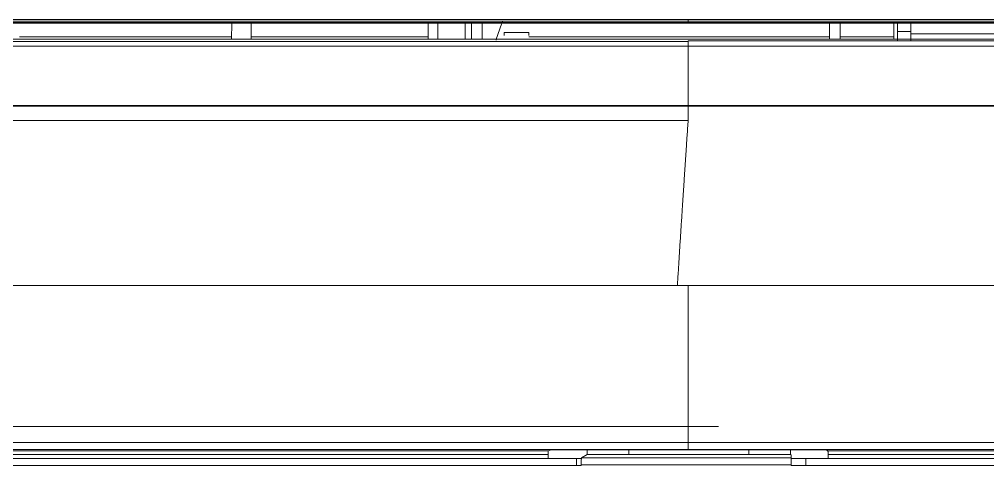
# Model space of a CAD drawing. Header units: millimetres. Extents: x 70151 to 230897, y 35202 to 113211.
# Drawn here: x 178561.9 to 178696.6, y 69091.2 to 69153.3 of the extents above; entities that cross this region are included whole.
import ezdxf

# ---------------------------------------------------------------- set-up
doc = ezdxf.new("R2010")
doc.units = ezdxf.units.MM
doc.header["$LTSCALE"] = 50
doc.layers.add('2-con', color=2, linetype='Continuous')
doc.layers.add('mark-B', color=2, linetype='Continuous', lineweight=20)

# ---------------------------------------------------------------- blocks, each defined once
blk = doc.blocks.new('무풍1WAY 대형')
at = {"layer": 'mark-B'}
for p, q in [((-14.31, -332.81), (-14.31, -331.8)), ((-14.31, -331.8), (14.91, -331.8)), ((-19.43, -333.78), (-231.49, -333.78)), ((-231.46, -333.28), (-19.45, -333.28)), ((-19.09, -333.89), (19.12, -333.89)), ((14.83, -332.81), (-14.31, -332.81)), ((-14.31, -332.81), (-14.31, -333.22)), ((-14.25, -333.26), (-14.31, -333.22)), ((-14.25, -333.26), (-14.25, -333.89)), ((-14.25, -333.26), (-8.42, -333.26)), ((-8.42, -333.26), (-8.42, -333.89)), ((-8.42, -333.26), (8.25, -333.26)), ((0.01, -334.91), (0.01, -333.94)), ((8.25, -333.89), (8.25, -333.26)), ((8.25, -333.26), (14.07, -333.26)), ((14.07, -333.26), (14.83, -332.81)), ((14.07, -333.26), (14.07, -333.89)), ((231.52, -333.78), (19.46, -333.78)), ((19.49, -333.28), (231.5, -333.28)), ((386.08, -337.15), (-4.23, -337.15)), ((-539.75, -391.08), (539.72, -391.08)), ((-30.97, -391.81), (-74.55, -391.81)), ((-28.61, -391.08), (-28.61, -393.33)), ((-28.61, -391.43), (-21.14, -391.43)), ((-28.61, -391.43), (-21.14, -391.43)), ((-21.14, -391.08), (-21.14, -393.33)), ((-19.65, -393.33), (-19.65, -391.08)), ((-19.65, -391.43), (22.16, -391.43)), ((-19.65, -391.43), (22.16, -391.43)), ((22.16, -391.59), (22.16, -392)), ((22.16, -391.59), (22.16, -392)), ((25.59, -391.59), (25.59, -392)), ((25.59, -391.59), (25.59, -392)), ((28.65, -391.08), (28.65, -393.33)), ((30.15, -393.33), (30.15, -391.08)), ((31.04, -391.08), (31.04, -393.33)), ((34.84, -391.08), (34.84, -393.33)), ((36.17, -393.33), (36.17, -391.08)), ((36.17, -391.43), (60.77, -391.43)), ((36.17, -391.43), (60.77, -391.43)), ((60.78, -393.33), (60.77, -391.08)), ((63.49, -393.33), (63.5, -391.08)), ((63.5, -391.43), (93.03, -391.43)), ((63.5, -391.43), (93.03, -391.43)), ((-29.11, -392.13), (-30.97, -392.13)), ((22.16, -392), (25.59, -392)), ((22.16, -392), (25.59, -392)), ((0.01, -393.41), (0.01, -393.33)), ((0.01, -393.84), (0.01, -393.57))]:
    blk.add_line(p, q, dxfattribs=at)
for centre, major_axis, ratio, start_param, end_param in [((14.82, -331.81), (0, -0.996), 0.087489, 0.05236, 1.587424), ((-30.79, -409.24), (0, -26.89), 0.008727, 3.957163, 4.007011), ((-30.79, -409.24), (0, -26.39), 0.008727, 3.939688, 4.007011), ((-29.46, -409.24), (0, -26.39), 0.017455, 2.276174, 2.343497)]:
    blk.add_ellipse(centre, major_axis=major_axis, ratio=ratio, start_param=start_param, end_param=end_param, dxfattribs=at)
for points, degree, knots in [([(-106.59, -331.71), (-105.92, -331.71), (-105.26, -331.71), (-101.94, -331.71), (-99.28, -331.71), (-86.01, -331.71), (-75.38, -331.71), (-48.62, -331.71), (-32.48, -331.71), (-16.34, -331.71)], 3, [0, 0, 0, 0, 0.022069, 0.022069, 0.110345, 0.110345, 0.46345, 0.46345, 1, 1, 1, 1]), ([(-16.34, -332.72), (-16.34, -332.72), (-16.34, -332.72), (-16.34, -332.7), (-16.34, -332.68), (-16.34, -332.63), (-16.34, -332.6), (-16.34, -332.53), (-16.34, -332.48), (-16.34, -332.39), (-16.34, -332.34), (-16.34, -332.23), (-16.34, -332.17), (-16.34, -332.04), (-16.34, -331.98), (-16.34, -331.84), (-16.34, -331.78), (-16.34, -331.71)], 3, [0, 0, 0, 0, 0.125, 0.125, 0.25, 0.25, 0.375, 0.375, 0.5, 0.5, 0.625, 0.625, 0.75, 0.75, 0.875, 0.875, 1, 1, 1, 1]), ([(-14.31, -332.72), (-14.31, -332.72), (-14.31, -332.72), (-14.31, -332.7), (-14.31, -332.68), (-14.31, -332.63), (-14.31, -332.6), (-14.31, -332.53), (-14.31, -332.48), (-14.31, -332.39), (-14.31, -332.34), (-14.31, -332.23), (-14.31, -332.17), (-14.31, -332.04), (-14.31, -331.98), (-14.31, -331.84), (-14.31, -331.78), (-14.31, -331.71)], 3, [0, 0, 0, 0, 0.125, 0.125, 0.25, 0.25, 0.375, 0.375, 0.5, 0.5, 0.625, 0.625, 0.75, 0.75, 0.875, 0.875, 1, 1, 1, 1]), ([(15.53, -331.71), (15.53, -331.78), (15.53, -331.84), (15.53, -331.98), (15.53, -332.04), (15.53, -332.17), (15.53, -332.23), (15.53, -332.34), (15.53, -332.39), (15.53, -332.48), (15.53, -332.53), (15.53, -332.6), (15.53, -332.63), (15.53, -332.68), (15.53, -332.7), (15.53, -332.72), (15.53, -332.72), (15.53, -332.72)], 3, [0, 0, 0, 0, 0.125, 0.125, 0.25, 0.25, 0.375, 0.375, 0.5, 0.5, 0.625, 0.625, 0.75, 0.75, 0.875, 0.875, 1, 1, 1, 1]), ([(15.53, -331.71), (16.19, -331.71), (16.86, -331.71), (20.18, -331.71), (22.83, -331.71), (36.11, -331.71), (46.73, -331.71), (89.07, -331.71), (120.78, -331.71), (152.49, -331.71)], 3, [0, 0, 0, 0, 0.014542, 0.014542, 0.072708, 0.072708, 0.305376, 0.305376, 1, 1, 1, 1]), ([(-552.04, -333.94), (-546.29, -333.94), (-540.54, -333.94), (-529.04, -333.94), (-523.29, -333.94), (-506.03, -333.94), (-494.53, -333.94), (-460.03, -333.94), (-437.03, -333.94), (-368.02, -333.94), (-322.02, -333.94), (-184, -333.94), (-92, -333.94), (0.01, -333.94)], 3, [0, 0, 0, 0, 0.03125, 0.03125, 0.0625, 0.0625, 0.125, 0.125, 0.25, 0.25, 0.5, 0.5, 1, 1, 1, 1]), ([(-16.34, -332.72), (-31.05, -332.72), (-45.77, -332.72), (-62.59, -332.72), (-64.7, -332.72), (-80.07, -332.72), (-93.33, -332.72), (-106.59, -332.72)], 3, [0, 0, 0, 0, 0.489144, 0.489144, 0.559223, 0.559223, 1, 1, 1, 1]), ([(-19.45, -333.28), (-19.45, -333.31), (-19.45, -333.34), (-19.45, -333.39), (-19.45, -333.41), (-19.45, -333.44), (-19.45, -333.45), (-19.45, -333.5), (-19.45, -333.53), (-19.45, -333.57), (-19.45, -333.58), (-19.45, -333.61), (-19.45, -333.62), (-19.44, -333.65), (-19.44, -333.67), (-19.44, -333.7), (-19.44, -333.71), (-19.44, -333.72), (-19.44, -333.74), (-19.44, -333.75), (-19.43, -333.76), (-19.43, -333.76), (-19.43, -333.77), (-19.43, -333.78), (-19.43, -333.78)], 3, [0, 0, 0, 0, 0.125, 0.125, 0.1875, 0.1875, 0.25, 0.25, 0.375, 0.375, 0.4375, 0.4375, 0.5, 0.5, 0.625, 0.625, 0.6875, 0.6875, 0.75, 0.8125, 0.8125, 0.875, 0.875, 1, 1, 1, 1]), ([(-19.43, -333.78), (-19.39, -333.79), (-19.35, -333.8), (-19.24, -333.84), (-19.16, -333.87), (-19.09, -333.89)], 3, [0, 0, 0, 0, 0.334184, 0.334184, 1, 1, 1, 1]), ([(0.01, -333.94), (91.98, -333.94), (183.95, -333.94), (321.9, -333.94), (367.88, -333.94), (436.86, -333.94), (459.85, -333.94), (494.34, -333.94), (505.83, -333.94), (523.08, -333.94), (528.83, -333.94), (540.32, -333.94), (546.07, -333.94), (551.82, -333.94)], 3, [0, 0, 0, 0, 0.5, 0.5, 0.75, 0.75, 0.875, 0.875, 0.9375, 0.9375, 0.96875, 0.96875, 1, 1, 1, 1]), ([(19.46, -333.78), (19.47, -333.78), (19.47, -333.77), (19.47, -333.76), (19.47, -333.76), (19.47, -333.75), (19.47, -333.74), (19.48, -333.72), (19.48, -333.71), (19.48, -333.68), (19.48, -333.67), (19.48, -333.65), (19.48, -333.64), (19.48, -333.61), (19.48, -333.58), (19.49, -333.54), (19.49, -333.53), (19.49, -333.5), (19.49, -333.47), (19.49, -333.44), (19.49, -333.41), (19.49, -333.39), (19.49, -333.34), (19.49, -333.31), (19.49, -333.28)], 3, [0, 0, 0, 0, 0.125, 0.125, 0.1875, 0.1875, 0.25, 0.25, 0.375, 0.375, 0.4375, 0.4375, 0.5, 0.5, 0.625, 0.625, 0.6875, 0.6875, 0.75, 0.8125, 0.8125, 0.875, 0.875, 1, 1, 1, 1]), ([(0.01, -334.91), (-92, -334.91), (-184, -334.91), (-322.02, -334.91), (-368.02, -334.91), (-437.03, -334.91), (-460.03, -334.91), (-494.53, -334.91), (-506.03, -334.91), (-523.29, -334.91), (-529.04, -334.91), (-540.54, -334.91), (-546.29, -334.91), (-552.04, -334.91)], 3, [0, 0, 0, 0, 0.5, 0.5, 0.75, 0.75, 0.875, 0.875, 0.9375, 0.9375, 0.96875, 0.96875, 1, 1, 1, 1]), ([(551.82, -334.91), (546.07, -334.91), (540.32, -334.91), (528.83, -334.91), (523.08, -334.91), (505.83, -334.91), (494.34, -334.91), (459.85, -334.91), (436.86, -334.91), (367.88, -334.91), (321.9, -334.91), (183.95, -334.91), (91.98, -334.91), (0.01, -334.91)], 3, [0, 0, 0, 0, 0.03125, 0.03125, 0.0625, 0.0625, 0.125, 0.125, 0.25, 0.25, 0.5, 0.5, 1, 1, 1, 1]), ([(0.01, -334.91), (0.01, -335.82), (0.01, -336.74), (0.01, -338.56), (0.01, -339.47), (0.01, -342.21), (0.01, -344.03), (0.01, -347.67), (0.01, -349.5), (0.01, -353.14), (0.01, -354.96), (0.01, -356.78)], 3, [0, 0, 0, 0, 0.125, 0.125, 0.25, 0.25, 0.5, 0.5, 0.75, 0.75, 1, 1, 1, 1]), ([(-106.54, -356.78), (-88.78, -356.78), (-53.27, -356.78), (-17.75, -356.78), (0.01, -356.78)], 3, [0, 0, 0, 0, 0.5, 1, 1, 1, 1]), ([(0.01, -379.74), (0.02, -379.56), (0.05, -379.2), (0.09, -378.65), (0.12, -378.1), (0.16, -377.56), (0.2, -377.01), (0.23, -376.46), (0.27, -375.92), (0.3, -375.37), (0.34, -374.82), (0.38, -374.28), (0.41, -373.73), (0.45, -373.18), (0.49, -372.64), (0.52, -372.09), (0.56, -371.54), (0.59, -371), (0.63, -370.45), (0.67, -369.9), (0.7, -369.36), (0.74, -368.81), (0.78, -368.1), (0.84, -367.22), (0.91, -366.17), (0.98, -365.13), (1.04, -364.09), (1.11, -363.04), (1.18, -362), (1.24, -360.95), (1.31, -359.91), (1.37, -358.86), (1.44, -357.82), (1.48, -357.12), (1.51, -356.78)], 3, [0, 0, 0, 0, 0.023819, 0.047637, 0.071455, 0.095273, 0.11909, 0.142907, 0.166724, 0.190541, 0.214357, 0.238173, 0.261989, 0.285804, 0.309619, 0.333434, 0.357248, 0.381062, 0.404876, 0.42869, 0.452503, 0.476315, 0.500128, 0.545577, 0.591025, 0.636471, 0.681916, 0.727361, 0.772803, 0.818245, 0.863686, 0.909125, 0.954563, 1, 1, 1, 1]), ([(1.51, -356.78), (7.54, -356.78), (13.58, -356.78), (48.6, -356.78), (77.59, -356.78), (128.39, -356.78), (150.2, -356.78), (172.02, -356.78)], 3, [0, 0, 0, 0, 0.106243, 0.106243, 0.616148, 0.616148, 1, 1, 1, 1]), ([(0.01, -379.74), (0.01, -379.91), (0.01, -380.24), (0.01, -380.74), (0.01, -381.24), (0.01, -381.58), (0.01, -381.75)], 3, [0, 0, 0, 0, 0.249725, 0.499634, 0.749725, 1, 1, 1, 1]), ([(-532.79, -381.75), (-443.99, -381.75), (-355.19, -381.75), (-177.59, -381.75), (-88.79, -381.75), (0.01, -381.75)], 3, [0, 0, 0, 0, 0.5, 0.5, 1, 1, 1, 1]), ([(0.01, -381.87), (-6.58, -381.87), (-13.17, -381.87), (-46.11, -381.87), (-72.47, -381.87), (-151.54, -381.87), (-204.26, -381.87), (-303.14, -381.87), (-349.3, -381.87), (-402.09, -381.87), (-408.72, -381.87), (-441.72, -381.87), (-468.08, -381.87), (-507.23, -381.87), (-520.01, -381.87), (-532.79, -381.87)], 3, [0, 0, 0, 0, 0.037102, 0.037102, 0.18551, 0.18551, 0.482327, 0.482327, 0.74225, 0.74225, 0.77959, 0.77959, 0.928027, 0.928027, 1, 1, 1, 1]), ([(0.01, -381.75), (0.68, -381.75), (1.34, -381.75), (4.66, -381.75), (7.32, -381.75), (20.59, -381.75), (31.22, -381.75), (84.33, -381.75), (126.82, -381.75), (290.84, -381.75), (412.36, -381.75), (533.89, -381.75)], 3, [0, 0, 0, 0, 0.003731, 0.003731, 0.018653, 0.018653, 0.078343, 0.078343, 0.317102, 0.317102, 1, 1, 1, 1]), ([(533.89, -381.87), (527.37, -381.87), (520.84, -381.87), (488.22, -381.87), (462.13, -381.87), (383.84, -381.87), (331.64, -381.87), (186.3, -381.87), (93.16, -381.87), (0.01, -381.87)], 3, [0, 0, 0, 0, 0.036661, 0.036661, 0.183304, 0.183304, 0.47659, 0.47659, 1, 1, 1, 1]), ([(-533.95, -390.09), (-533.29, -390.09), (-532.62, -390.09), (-529.3, -390.09), (-526.65, -390.09), (-513.37, -390.09), (-502.75, -390.09), (-449.63, -390.09), (-407.15, -390.09), (-303.88, -390.09), (-243.1, -390.09), (-174.31, -390.09), (-166.3, -390.09), (-131.92, -390.09), (-105.56, -390.09), (-52.79, -390.09), (-26.39, -390.09), (0.01, -390.09)], 3, [0, 0, 0, 0, 0.00373, 0.00373, 0.01865, 0.01865, 0.07833, 0.07833, 0.317053, 0.317053, 0.658526, 0.658526, 0.703548, 0.703548, 0.851663, 0.851663, 1, 1, 1, 1]), ([(0.01, -390.77), (0.01, -390.8), (0.01, -390.82), (0.01, -390.85), (0.01, -390.85), (0.01, -390.85), (0.01, -390.84), (0.01, -390.8), (0.01, -390.78), (0.01, -390.71), (0.01, -390.67), (0.01, -390.58), (0.01, -390.53), (0.01, -390.42), (0.01, -390.35), (0.01, -390.22), (0.01, -390.16), (0.01, -390.09)], 3, [0, 0, 0, 0, 0.125, 0.125, 0.25, 0.25, 0.375, 0.375, 0.5, 0.5, 0.625, 0.625, 0.75, 0.75, 0.875, 0.875, 1, 1, 1, 1]), ([(0.01, -390.09), (88.99, -390.09), (177.97, -390.09), (311.44, -390.09), (355.93, -390.09), (422.67, -390.09), (444.91, -390.09), (478.28, -390.09), (489.4, -390.09), (506.09, -390.09), (511.65, -390.09), (522.77, -390.09), (528.33, -390.09), (533.89, -390.09)], 3, [0, 0, 0, 0, 0.5, 0.5, 0.75, 0.75, 0.875, 0.875, 0.9375, 0.9375, 0.96875, 0.96875, 1, 1, 1, 1]), ([(-30.98, -393.42), (-30.98, -393.42), (-30.98, -393.4), (-30.98, -393.37), (-30.98, -393.35), (-30.98, -393.32), (-30.98, -393.3), (-30.98, -393.27), (-30.98, -393.25), (-30.98, -393.22), (-30.98, -393.19), (-30.98, -393.17), (-30.98, -393.14), (-30.98, -393.12), (-30.98, -393.09), (-30.98, -393.07), (-30.98, -393.04), (-30.98, -393.01), (-30.98, -392.99), (-30.98, -392.96), (-30.98, -392.94), (-30.98, -392.91), (-30.98, -392.89), (-30.98, -392.86), (-30.98, -392.84), (-30.98, -392.81), (-30.98, -392.78), (-30.98, -392.76), (-30.98, -392.73), (-30.98, -392.71), (-30.98, -392.68), (-30.98, -392.66), (-30.98, -392.63), (-30.98, -392.61), (-30.98, -392.58), (-30.98, -392.56), (-30.98, -392.53), (-30.98, -392.51), (-30.98, -392.48), (-30.98, -392.46), (-30.98, -392.43), (-30.98, -392.41), (-30.98, -392.38), (-30.98, -392.36), (-30.98, -392.34), (-30.98, -392.31), (-30.97, -392.29), (-30.97, -392.26), (-30.97, -392.24), (-30.97, -392.22), (-30.97, -392.19), (-30.97, -392.17), (-30.97, -392.15), (-30.97, -392.12), (-30.97, -392.1), (-30.97, -392.08), (-30.97, -392.05), (-30.97, -392.03), (-30.97, -392.01), (-30.97, -391.98), (-30.97, -391.96), (-30.97, -391.94), (-30.97, -391.92), (-30.97, -391.9), (-30.97, -391.87), (-30.97, -391.85), (-30.97, -391.83), (-30.97, -391.82), (-30.97, -391.81)], 3, [0, 0, 0, 0, 0.014501, 0.029021, 0.043562, 0.058123, 0.072704, 0.087305, 0.101926, 0.116567, 0.131227, 0.145908, 0.160609, 0.17533, 0.190071, 0.204832, 0.219613, 0.234414, 0.249236, 0.264077, 0.278938, 0.293819, 0.30872, 0.323641, 0.338583, 0.353544, 0.368525, 0.383526, 0.398548, 0.413589, 0.428651, 0.443732, 0.458833, 0.473955, 0.489096, 0.504258, 0.519439, 0.534641, 0.549862, 0.565104, 0.580366, 0.595647, 0.610949, 0.626271, 0.641613, 0.656974, 0.672356, 0.687758, 0.70318, 0.718622, 0.734084, 0.749565, 0.765067, 0.780589, 0.796131, 0.811693, 0.827275, 0.842878, 0.8585, 0.874142, 0.889804, 0.905486, 0.921188, 0.936911, 0.952653, 0.968415, 0.984198, 1, 1, 1, 1]), ([(533.89, -390.77), (528.33, -390.77), (522.77, -390.77), (511.65, -390.77), (506.09, -390.77), (489.4, -390.77), (456.03, -390.77), (378.18, -390.77), (311.44, -390.77), (177.97, -390.77), (88.99, -390.77), (0.01, -390.77)], 3, [0, 0, 0, 0, 0.03125, 0.03125, 0.0625, 0.0625, 0.125, 0.25, 0.5, 0.5, 1, 1, 1, 1]), ([(25.81, -393.51), (25.88, -393.35), (26.24, -392.52), (26.53, -391.65), (26.72, -390.93)], 3, [0, 0, 0, 0, 0.184016, 1, 1, 1, 1]), ([(-30.97, -393.42), (-30.97, -393.07), (-30.97, -392.57), (-30.97, -392.27), (-30.97, -392.13)], 2, [0, 0, 0, 0.5, 0.75, 1, 1, 1]), ([(-29.1, -393.42), (-29.1, -393.42), (-29.1, -393.4), (-29.1, -393.38), (-29.1, -393.35), (-29.1, -393.33), (-29.1, -393.31), (-29.1, -393.28), (-29.1, -393.26), (-29.1, -393.24), (-29.1, -393.21), (-29.1, -393.19), (-29.1, -393.17), (-29.1, -393.14), (-29.1, -393.12), (-29.1, -393.1), (-29.1, -393.07), (-29.1, -393.05), (-29.1, -393.03), (-29.1, -393), (-29.1, -392.98), (-29.1, -392.96), (-29.1, -392.93), (-29.1, -392.91), (-29.1, -392.89), (-29.1, -392.87), (-29.1, -392.84), (-29.1, -392.82), (-29.1, -392.8), (-29.1, -392.77), (-29.1, -392.75), (-29.1, -392.73), (-29.1, -392.71), (-29.1, -392.68), (-29.1, -392.66), (-29.1, -392.64), (-29.1, -392.62), (-29.1, -392.59), (-29.1, -392.57), (-29.1, -392.55), (-29.1, -392.53), (-29.1, -392.5), (-29.1, -392.48), (-29.1, -392.46), (-29.1, -392.44), (-29.1, -392.42), (-29.11, -392.4), (-29.11, -392.38), (-29.11, -392.35), (-29.11, -392.33), (-29.11, -392.31), (-29.11, -392.29), (-29.11, -392.27), (-29.11, -392.25), (-29.11, -392.23), (-29.11, -392.21), (-29.11, -392.19), (-29.11, -392.17), (-29.11, -392.15), (-29.11, -392.14), (-29.11, -392.13)], 3, [0, 0, 0, 0, 0.016502, 0.03303, 0.049585, 0.066165, 0.08277, 0.099402, 0.11606, 0.132744, 0.149453, 0.166189, 0.182951, 0.199738, 0.216551, 0.233391, 0.250256, 0.267147, 0.284064, 0.301007, 0.317976, 0.334971, 0.351992, 0.369038, 0.386111, 0.40321, 0.420334, 0.437485, 0.454661, 0.471864, 0.489092, 0.506346, 0.523626, 0.540933, 0.558265, 0.575623, 0.593007, 0.610417, 0.627852, 0.645314, 0.662802, 0.680316, 0.697855, 0.715421, 0.733012, 0.75063, 0.768273, 0.785943, 0.803638, 0.821359, 0.839107, 0.85688, 0.874679, 0.892504, 0.910355, 0.928232, 0.946135, 0.964064, 0.982019, 1, 1, 1, 1]), ([(0.01, -393.41), (-89.91, -393.41), (-224.8, -393.41), (-382.17, -393.41), (-460.86, -393.41), (-494.58, -393.41), (-511.44, -393.41), (-517.06, -393.41), (-525.49, -393.41), (-528.3, -393.41), (-532.52, -393.41), (-533.92, -393.41), (-536.73, -393.41), (-538.14, -393.41), (-539.55, -393.41)], 3, [0, 0, 0, 0, 0.5, 0.75, 0.875, 0.9375, 0.9375, 0.96875, 0.96875, 0.984375, 0.984375, 0.992188, 0.992188, 1, 1, 1, 1]), ([(-539.55, -393.33), (-538.14, -393.33), (-536.73, -393.33), (-533.92, -393.33), (-532.52, -393.33), (-528.3, -393.33), (-525.49, -393.33), (-517.06, -393.33), (-511.44, -393.33), (-494.58, -393.33), (-460.86, -393.33), (-382.17, -393.33), (-314.73, -393.33), (-179.84, -393.33), (-89.91, -393.33), (0.01, -393.33)], 3, [0, 0, 0, 0, 0.007812, 0.007812, 0.015625, 0.015625, 0.03125, 0.03125, 0.0625, 0.0625, 0.125, 0.25, 0.5, 0.5, 1, 1, 1, 1]), ([(-539.54, -393.57), (-539.1, -393.57), (-538.65, -393.57), (-537.66, -393.57), (-537.11, -393.57), (-531.61, -393.57), (-526.67, -393.57), (-519.53, -393.57), (-517.34, -393.57), (-512.94, -393.57), (-510.75, -393.57), (-504.16, -393.57), (-499.76, -393.57), (-493.17, -393.57), (-490.98, -393.57), (-486.58, -393.57), (-484.39, -393.57), (-477.8, -393.57), (-473.4, -393.57), (-466.81, -393.57), (-464.62, -393.57), (-460.22, -393.57), (-458.03, -393.57), (-451.44, -393.57), (-447.04, -393.57), (-440.46, -393.57), (-438.26, -393.57), (-433.87, -393.57), (-431.67, -393.57), (-425.08, -393.57), (-420.69, -393.57), (-414.1, -393.57), (-411.9, -393.57), (-407.51, -393.57), (-405.31, -393.57), (-400.92, -393.57), (-398.72, -393.57), (-392.13, -393.57), (-387.74, -393.57), (-381.15, -393.57), (-378.95, -393.57), (-374.56, -393.57), (-372.36, -393.57), (-365.77, -393.57), (-361.38, -393.57), (-354.79, -393.57), (-352.59, -393.57), (-348.2, -393.57), (-346, -393.57), (-341.97, -393.57), (-340.13, -393.57), (-272.2, -393.57), (-206.11, -393.57), (-104.88, -393.57), (-69.73, -393.57), (-25.8, -393.57), (-17.01, -393.57), (-6.03, -393.57), (-3.83, -393.57), (-1.09, -393.57), (-0.54, -393.57), (0.01, -393.57)], 3, [0, 0, 0, 0, 0.002483, 0.002483, 0.005537, 0.005537, 0.033016, 0.033016, 0.04523, 0.04523, 0.057443, 0.057443, 0.08187, 0.08187, 0.094084, 0.094084, 0.106297, 0.106297, 0.130724, 0.130724, 0.142938, 0.142938, 0.155152, 0.155152, 0.179579, 0.179579, 0.191792, 0.191792, 0.204006, 0.204006, 0.228433, 0.228433, 0.240646, 0.240646, 0.25286, 0.25286, 0.265073, 0.265073, 0.2895, 0.2895, 0.301714, 0.301714, 0.313927, 0.313927, 0.338354, 0.338354, 0.350568, 0.350568, 0.362781, 0.362781, 0.373, 0.373, 0.740463, 0.740463, 0.935879, 0.935879, 0.984733, 0.984733, 0.996947, 0.996947, 1, 1, 1, 1]), ([(0.01, -393.84), (-122.41, -393.84), (-244.84, -393.84), (-409.75, -393.84), (-452.24, -393.84), (-505.35, -393.84), (-515.98, -393.84), (-529.25, -393.84), (-531.91, -393.84), (-535.23, -393.84), (-535.89, -393.84), (-536.89, -393.84), (-537.22, -393.84), (-538.21, -393.84), (-538.88, -393.84), (-539.54, -393.84)], 3, [0, 0, 0, 0, 0.680702, 0.680702, 0.916951, 0.916951, 0.976013, 0.976013, 0.990779, 0.990779, 0.99447, 0.99447, 0.996309, 0.996309, 1, 1, 1, 1]), ([(0.01, -393.33), (89.94, -393.33), (179.86, -393.33), (314.75, -393.33), (382.2, -393.33), (460.88, -393.33), (494.61, -393.33), (511.47, -393.33), (517.09, -393.33), (525.52, -393.33), (528.33, -393.33), (532.54, -393.33), (533.95, -393.33), (536.76, -393.33), (538.16, -393.33), (539.57, -393.33)], 3, [0, 0, 0, 0, 0.5, 0.5, 0.75, 0.875, 0.9375, 0.9375, 0.96875, 0.96875, 0.984375, 0.984375, 0.992188, 0.992188, 1, 1, 1, 1]), ([(539.57, -393.41), (538.16, -393.41), (536.76, -393.41), (533.95, -393.41), (532.54, -393.41), (528.33, -393.41), (525.52, -393.41), (517.09, -393.41), (511.47, -393.41), (494.61, -393.41), (460.88, -393.41), (382.2, -393.41), (224.83, -393.41), (89.94, -393.41), (0.01, -393.41)], 3, [0, 0, 0, 0, 0.007812, 0.007812, 0.015625, 0.015625, 0.03125, 0.03125, 0.0625, 0.0625, 0.125, 0.25, 0.5, 1, 1, 1, 1]), ([(0.01, -393.57), (0.56, -393.57), (1.11, -393.57), (3.86, -393.57), (6.05, -393.57), (17.04, -393.57), (25.82, -393.57), (69.76, -393.57), (104.9, -393.57), (206.14, -393.57), (272.23, -393.57), (340.15, -393.57), (341.99, -393.57), (346.02, -393.57), (348.22, -393.57), (352.61, -393.57), (354.81, -393.57), (361.4, -393.57), (365.79, -393.57), (372.38, -393.57), (374.58, -393.57), (378.97, -393.57), (381.17, -393.57), (387.76, -393.57), (392.15, -393.57), (398.74, -393.57), (400.94, -393.57), (405.33, -393.57), (407.53, -393.57), (411.92, -393.57), (414.12, -393.57), (420.71, -393.57), (425.1, -393.57), (431.69, -393.57), (433.89, -393.57), (438.28, -393.57), (440.48, -393.57), (447.07, -393.57), (451.46, -393.57), (458.05, -393.57), (460.25, -393.57), (464.64, -393.57), (466.84, -393.57), (473.43, -393.57), (477.82, -393.57), (484.41, -393.57), (486.61, -393.57), (491, -393.57), (493.2, -393.57), (499.79, -393.57), (504.18, -393.57), (510.77, -393.57), (512.97, -393.57), (517.36, -393.57), (519.56, -393.57), (526.7, -393.57), (531.64, -393.57), (537.13, -393.57), (537.68, -393.57), (538.68, -393.57), (539.12, -393.57), (539.57, -393.57)], 3, [0, 0, 0, 0, 0.003053, 0.003053, 0.015267, 0.015267, 0.064121, 0.064121, 0.259537, 0.259537, 0.627, 0.627, 0.637219, 0.637219, 0.649432, 0.649432, 0.661646, 0.661646, 0.686073, 0.686073, 0.698286, 0.698286, 0.7105, 0.7105, 0.734927, 0.734927, 0.74714, 0.74714, 0.759354, 0.759354, 0.771567, 0.771567, 0.795994, 0.795994, 0.808208, 0.808208, 0.820421, 0.820421, 0.844848, 0.844848, 0.857062, 0.857062, 0.869276, 0.869276, 0.893703, 0.893703, 0.905916, 0.905916, 0.91813, 0.91813, 0.942557, 0.942557, 0.95477, 0.95477, 0.966984, 0.966984, 0.994463, 0.994463, 0.997517, 0.997517, 1, 1, 1, 1]), ([(539.57, -393.84), (538.9, -393.84), (538.24, -393.84), (537.24, -393.84), (536.91, -393.84), (535.92, -393.84), (535.25, -393.84), (531.93, -393.84), (529.28, -393.84), (516, -393.84), (505.38, -393.84), (452.27, -393.84), (409.78, -393.84), (244.86, -393.84), (122.44, -393.84), (0.01, -393.84)], 3, [0, 0, 0, 0, 0.003691, 0.003691, 0.00553, 0.00553, 0.009221, 0.009221, 0.023987, 0.023987, 0.083049, 0.083049, 0.319298, 0.319298, 1, 1, 1, 1])]:
    blk.add_open_spline(points, degree=degree, knots=knots, dxfattribs=at)
for points, degree in [([(-16.34, -331.71), (-14.31, -331.71)], 1), ([(-14.31, -331.71), (-14.31, -331.74), (-14.31, -331.77), (-14.31, -331.8)], 3), ([(14.91, -331.8), (14.91, -331.77), (14.91, -331.74), (14.91, -331.71)], 3), ([(14.91, -331.71), (15.12, -331.71), (15.32, -331.71), (15.53, -331.71)], 3), ([(-19.45, -332.72), (-19.45, -332.91), (-19.45, -333.09), (-19.45, -333.28)], 3), ([(-14.31, -332.72), (-14.99, -332.72), (-15.66, -332.72), (-16.34, -332.72)], 3), ([(15.53, -332.72), (15.29, -332.72), (15.06, -332.72), (14.82, -332.72)], 3), ([(15.53, -332.72), (125.74, -332.72), (235.95, -332.72)], 2), ([(19.46, -333.78), (19.35, -333.82), (19.24, -333.85), (19.12, -333.89)], 3), ([(19.49, -333.28), (19.49, -333.09), (19.49, -332.91), (19.49, -332.72)], 3), ([(0.01, -356.78), (0.51, -356.78), (1.01, -356.78), (1.51, -356.78)], 3), ([(533.89, -379.74), (355.93, -379.74), (177.97, -379.74), (0.01, -379.74)], 3), ([(0.01, -381.75), (0.01, -381.79), (0.01, -381.83), (0.01, -381.87)], 3), ([(0.01, -390.09), (0.01, -387.35), (0.01, -384.61), (0.01, -381.87)], 3), ([(-539.59, -390.85), (-269.79, -390.85), (0.01, -390.85)], 2), ([(0.01, -393.57), (0.01, -393.41)], 1)]:
    blk.add_open_spline(points, degree=degree, dxfattribs=at)
blk = doc.blocks.new('dpdjzjs')
at = {"layer": 'mark-B', "rotation": 180}
blk.add_blockref('무풍1WAY 대형', (178654.91, 88751.49), dxfattribs=at)

msp = doc.modelspace()

# ---------------------------------------------------------------- block references
at = {"layer": '2-con'}
msp.add_blockref('dpdjzjs', (0, -19992.04), dxfattribs=at)

doc.saveas('drawing.dxf')
